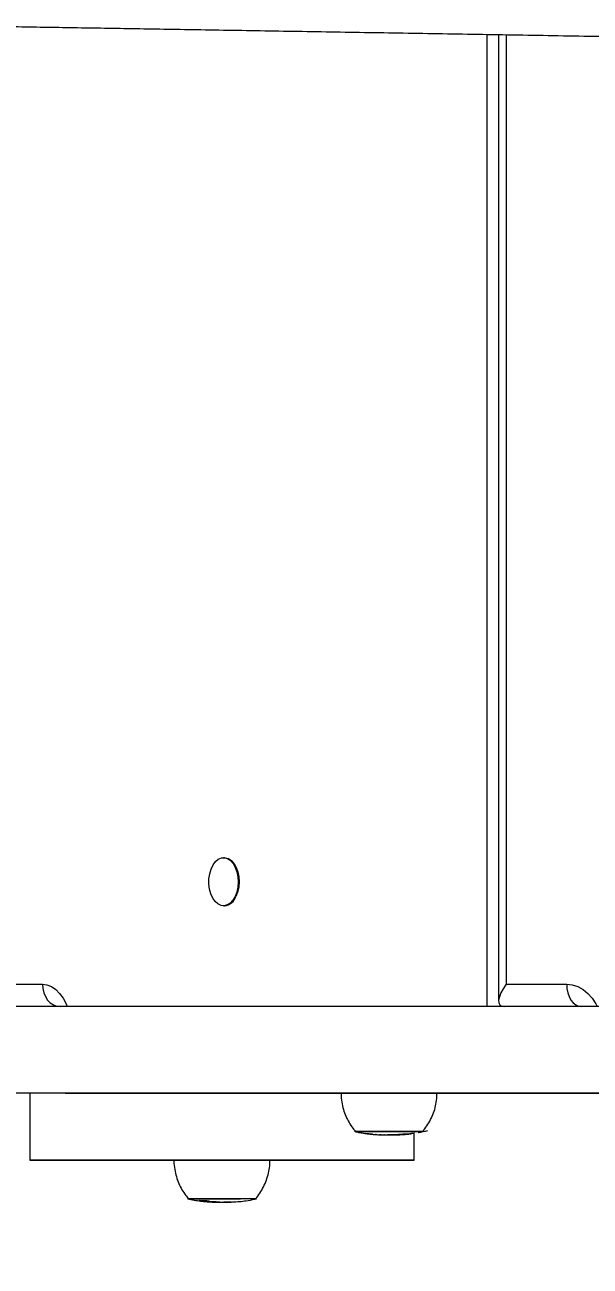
# Model space of a CAD drawing. Header units: millimetres. Extents: x -5411 to 4453, y -4856 to 4572.
# Drawn here: x -2117.8 to -1941.2, y -1251.6 to -863.9 of the extents above; entities that cross this region are included whole.
import ezdxf

# ---------------------------------------------------------------- set-up
doc = ezdxf.new("R2010")
doc.units = ezdxf.units.MM
for name, color, linetype in [('DIKOM_ОБЪЕКТ', 7, 'Continuous'), ('DIKOM_РАЗМЕР_ЗОНА', 7, 'Continuous'), ('DIKOM_РАЗМЕР_ОБЪЕКТА', 7, 'Continuous')]:
    doc.layers.add(name, color=color, linetype=linetype)
doc.styles.add('style1', font='arial.ttf', dxfattribs={"width": 0.8})
doc.dimstyles.new('1-50', dxfattribs={"dimtxt": 300, "dimasz": 200, "dimexe": 100, "dimexo": 0, "dimgap": 100, "dimtad": 1, "dimdec": 0, "dimtxsty": 'style1', "dimcen": 0, "dimclrd": 7, "dimclre": 7, "dimadec": 1, "dimazin": 2, "dimtfac": 1, "dimtdec": 0, "dimtmove": 1, "dimatfit": 3, "dimfxl": 0, "dimlwd": 25, "dimlwe": 18, "dimarcsym": 0})

# ---------------------------------------------------------------- blocks, each defined once
blk = doc.blocks.new('*D18')
at = {"layer": 'Defpoints', "color": 0, "transparency": 16777216}
for p in [(2387.05, 2132.04), (-2288.17, -1197.55), (-2288.17, -4149.78)]:
    blk.add_point(p, dxfattribs=at)
at = {"layer": 'DIKOM_РАЗМЕР_ОБЪЕКТА', "color": 7, "lineweight": 18, "transparency": 16777216}
for p, q in [((2387.05, 2132.04), (2387.05, -4249.78)), ((-2288.17, -1197.55), (-2288.17, -4249.78))]:
    blk.add_line(p, q, dxfattribs=at)
at = {"layer": 'DIKOM_РАЗМЕР_ОБЪЕКТА', "color": 7, "lineweight": 25, "transparency": 16777216}
blk.add_line((2187.05, -4149.78), (-2088.17, -4149.78), dxfattribs=at)
at = {"layer": 'DIKOM_РАЗМЕР_ОБЪЕКТА', "color": 7, "transparency": 16777216}
for points in [[(-2088.17, -4116.44), (-2088.17, -4183.11), (-2288.17, -4149.78)], [(2187.05, -4116.44), (2187.05, -4183.11), (2387.05, -4149.78)]]:
    blk.add_solid(points, dxfattribs=at)
at = {"layer": 'DIKOM_РАЗМЕР_ОБЪЕКТА', "color": 0, "transparency": 16777216, "insert": (49.44, -3896.6), "char_height": 300, "attachment_point": 5, "style": 'style1'}
blk.add_mtext('4700', dxfattribs=at)
blk = doc.blocks.new('*D17')
at = {"layer": 'Defpoints', "color": 0, "transparency": 16777216}
for p in [(2072.05, 2677.64), (-4352.5, -1563.61), (-993.06, -1563.61)]:
    blk.add_point(p, dxfattribs=at)
at = {"layer": 'DIKOM_РАЗМЕР_ОБЪЕКТА', "color": 7, "lineweight": 18, "transparency": 16777216}
for p, q in [((2072.05, 2677.64), (-4452.5, 2677.64)), ((-993.06, -1563.61), (-4452.5, -1563.61))]:
    blk.add_line(p, q, dxfattribs=at)
at = {"layer": 'DIKOM_РАЗМЕР_ОБЪЕКТА', "color": 7, "lineweight": 25, "transparency": 16777216}
blk.add_line((-4352.5, 2477.64), (-4352.5, -1363.61), dxfattribs=at)
at = {"layer": 'DIKOM_РАЗМЕР_ОБЪЕКТА', "color": 7, "transparency": 16777216}
for points in [[(-4385.83, 2477.64), (-4319.17, 2477.64), (-4352.5, 2677.64)], [(-4385.83, -1363.61), (-4319.17, -1363.61), (-4352.5, -1563.61)]]:
    blk.add_solid(points, dxfattribs=at)
at = {"layer": 'DIKOM_РАЗМЕР_ОБЪЕКТА', "color": 0, "transparency": 16777216, "insert": (-4505.67, 774.58), "char_height": 300, "attachment_point": 5, "rotation": 90, "style": 'style1'}
blk.add_mtext('4200', dxfattribs=at)
blk = doc.blocks.new('*D15')
at = {"layer": 'Defpoints', "color": 0, "transparency": 16777216}
for p in [(4453.3, 2185.88), (-3812.95, -1476.34), (4453.3, -4756.32)]:
    blk.add_point(p, dxfattribs=at)
at = {"layer": 'DIKOM_РАЗМЕР_ЗОНА', "color": 7, "lineweight": 18, "transparency": 16777216}
for p, q in [((4453.3, 2185.88), (4453.3, -4856.32)), ((-3812.95, -1476.34), (-3812.95, -4856.32))]:
    blk.add_line(p, q, dxfattribs=at)
at = {"layer": 'DIKOM_РАЗМЕР_ЗОНА', "color": 7, "lineweight": 25, "transparency": 16777216}
blk.add_line((-3612.95, -4756.32), (4253.3, -4756.32), dxfattribs=at)
at = {"layer": 'DIKOM_РАЗМЕР_ЗОНА', "color": 7, "transparency": 16777216}
for points in [[(-3612.95, -4722.99), (-3612.95, -4789.66), (-3812.95, -4756.32)], [(4253.3, -4722.99), (4253.3, -4789.66), (4453.3, -4756.32)]]:
    blk.add_solid(points, dxfattribs=at)
at = {"layer": 'DIKOM_РАЗМЕР_ЗОНА', "color": 0, "transparency": 16777216, "insert": (320.18, -4503.05), "char_height": 300, "attachment_point": 5, "style": 'style1'}
blk.add_mtext('8300', dxfattribs=at)
blk = doc.blocks.new('*D16')
at = {"layer": 'Defpoints', "color": 0, "transparency": 16777216}
for p in [(-4960.5, 4571.52), (2653.3, 4571.52), (491.45, -3022.36)]:
    blk.add_point(p, dxfattribs=at)
at = {"layer": 'DIKOM_РАЗМЕР_ЗОНА', "color": 7, "lineweight": 18, "transparency": 16777216}
for p, q in [((2653.3, 4571.52), (-5060.5, 4571.52)), ((491.45, -3022.36), (-5060.5, -3022.36))]:
    blk.add_line(p, q, dxfattribs=at)
at = {"layer": 'DIKOM_РАЗМЕР_ЗОНА', "color": 7, "lineweight": 25, "transparency": 16777216}
blk.add_line((-4960.5, -2822.36), (-4960.5, 4371.52), dxfattribs=at)
at = {"layer": 'DIKOM_РАЗМЕР_ЗОНА', "color": 7, "transparency": 16777216}
for points in [[(-4993.84, 4371.52), (-4927.17, 4371.52), (-4960.5, 4571.52)], [(-4993.84, -2822.36), (-4927.17, -2822.36), (-4960.5, -3022.36)]]:
    blk.add_solid(points, dxfattribs=at)
at = {"layer": 'DIKOM_РАЗМЕР_ЗОНА', "color": 0, "transparency": 16777216, "insert": (-5213.68, 774.58), "char_height": 300, "attachment_point": 5, "rotation": 90, "style": 'style1'}
blk.add_mtext('7600', dxfattribs=at)

msp = doc.modelspace()

# ---------------------------------------------------------------- linework, layer by layer
at = {"layer": 'DIKOM_ОБЪЕКТ', "color": 7, "linetype": 'Continuous', "lineweight": 15}
for p, q in [((-1973.52, -866.93), (-1973.52, -1170.54)), ((-1969.8, -866.99), (-1969.8, -1168.82)), ((-1967.4, -867.03), (-1967.4, -1163.54)), ((-2055.45, -1124.04), (-2055.71, -1124.04)), ((-2055.71, -1139.04), (-2055.45, -1139.04)), ((-2127.56, -1163.54), (-2112.28, -1163.54)), ((-1967.4, -1163.54), (-1948.54, -1163.54)), ((-2116.21, -1197.55), (-2119.37, -1197.55)), ((-2116.21, -1197.55), (-2116.21, -1218.55)), ((-2103.3, -1197.54), (-2009.18, -1197.54)), ((-2101.67, -1197.54), (-2092.97, -1197.54)), ((-2101.67, -1197.54), (-2101.67, -1197.54)), ((-2098.8, -1197.54), (-2088.51, -1197.54)), ((-2092.97, -1197.54), (-2080.34, -1197.54)), ((-2092.97, -1197.54), (-2092.97, -1197.54)), ((-2088.51, -1197.54), (-1990.73, -1197.54)), ((-1986.23, -1197.54), (-2080.34, -1197.54)), ((-2080.34, -1197.54), (-2080.34, -1197.54)), ((-1996.56, -1197.54), (-2009.18, -1197.54)), ((-1996.56, -1197.54), (-1987.85, -1197.54)), ((-1859.49, -1197.55), (-1989.05, -1197.55)), ((-1986.23, -1197.54), (-1986.23, -1197.54)), ((-2012.01, -1210.07), (-2011.66, -1210.13)), ((-2011.66, -1210.13), (-2011.74, -1210.12)), ((-2011.22, -1210.2), (-2011.22, -1210.2)), ((-2009.56, -1210.39), (-2009.37, -1210.41)), ((-2008, -1210.51), (-2008.21, -1210.49)), ((-2007.77, -1210.52), (-2007.54, -1210.54)), ((-2006.71, -1210.57), (-2006.96, -1210.56)), ((-2006.5, -1210.57), (-2006.63, -1210.58)), ((-2005.44, -1210.59), (-2005.61, -1210.59)), ((-2004.13, -1210.59), (-2004.49, -1210.59)), ((-2003.42, -1210.58), (-2004.01, -1210.57)), ((-2000.25, -1210.52), (-2000.25, -1210.53)), ((-2000.14, -1210.51), (-1999.08, -1210.45)), ((-1999.44, -1210.44), (-1999.46, -1210.44)), ((-1999.31, -1210.4), (-1998.02, -1210.35)), ((-1999.02, -1210.44), (-1998.19, -1210.36)), ((-1998.08, -1210.35), (-1998.19, -1210.35)), ((-1997.68, -1210.31), (-1997.32, -1210.17)), ((-1997.05, -1210.16), (-1997.47, -1210.28)), ((-1997.23, -1210.25), (-1996.87, -1210.2)), ((-1997.05, -1210.13), (-1997.05, -1210.16)), ((-1997.04, -1210.16), (-1997.05, -1210.16)), ((-1997.04, -1210.13), (-1997.04, -1210.16)), ((-1996.21, -1218.55), (-1996.21, -1210.11)), ((-2061.27, -1231.15), (-2061.27, -1231.2)), ((-2059.96, -1231.35), (-2059.96, -1231.48)), ((-2057.93, -1231.59), (-2058.26, -1231.59)), ((-2054.97, -1231.6), (-2055.58, -1231.6)), ((-2053.87, -1231.59), (-2053.56, -1231.58)), ((-2053.34, -1231.57), (-2052.92, -1231.56))]:
    msp.add_line(p, q, dxfattribs=at)
at = {"layer": 'DIKOM_ОБЪЕКТ', "color": 7, "linetype": 'Continuous', "lineweight": 15, "flags": 128}
for points in [[(-2052.09, -1136.15), (-2052.78, -1137.31), (-2053.61, -1138.2), (-2054.54, -1138.79), (-2055.52, -1139.03), (-2056.5, -1138.93), (-2057.46, -1138.47), (-2058.33, -1137.7), (-2059.07, -1136.63), (-2059.67, -1135.33), (-2060.07, -1133.85), (-2060.27, -1132.27), (-2060.26, -1130.64), (-2060.04, -1129.06), (-2059.61, -1127.6), (-2059, -1126.32), (-2058.24, -1125.28), (-2057.36, -1124.54), (-2056.4, -1124.12), (-2055.41, -1124.06), (-2054.44, -1124.34), (-2053.52, -1124.95), (-2052.7, -1125.88), (-2052.03, -1127.07), (-2051.53, -1128.47), (-2051.22, -1130.01), (-2051.13, -1131.62), (-2051.25, -1133.23), (-2051.57, -1134.77), (-2052.09, -1136.15)], [(-2055.45, -1124.04), (-2055.15, -1124.06), (-2054.17, -1124.34), (-2053.26, -1124.95), (-2052.44, -1125.88), (-2051.77, -1127.07), (-2051.27, -1128.47), (-2050.96, -1130.01), (-2050.87, -1131.62), (-2050.98, -1133.23), (-2051.31, -1134.77), (-2051.83, -1136.15)], [(-2112.28, -1163.54), (-2112.18, -1164.91), (-2111.86, -1166.22), (-2111.35, -1167.43), (-2110.66, -1168.49), (-2109.82, -1169.36), (-2108.86, -1170.01), (-2107.82, -1170.41), (-2106.74, -1170.54)], [(-2112.28, -1163.54), (-2110.85, -1163.73), (-2109.45, -1164.27), (-2108.12, -1165.18), (-2106.9, -1166.41), (-2105.8, -1167.93), (-2104.87, -1169.72), (-2104.53, -1170.54)], [(-1948.54, -1163.54), (-1948.46, -1164.9), (-1948.19, -1166.22), (-1947.77, -1167.43), (-1947.2, -1168.49), (-1946.5, -1169.36), (-1945.71, -1170), (-1944.84, -1170.4), (-1943.95, -1170.54)], [(-1948.54, -1163.54), (-1946.78, -1163.72), (-1945.05, -1164.27), (-1943.41, -1165.17), (-1941.9, -1166.4), (-1940.55, -1167.93), (-1939.39, -1169.72), (-1938.98, -1170.53)], [(-1936.04, -1170.53), (-1952.26, -1170.54), (-1968.23, -1170.54), (-1983.95, -1170.54), (-1999.42, -1170.54), (-2014.63, -1170.54), (-2029.58, -1170.54), (-2044.26, -1170.54), (-2058.68, -1170.54), (-2072.82, -1170.54), (-2086.68, -1170.54), (-2100.26, -1170.54), (-2113.56, -1170.54), (-2126.57, -1170.54)], [(-1936.04, -1197.53), (-1952.26, -1197.53), (-1968.23, -1197.54), (-1983.95, -1197.54), (-1999.42, -1197.54), (-2014.63, -1197.54), (-2029.58, -1197.54), (-2044.26, -1197.54), (-2058.68, -1197.54), (-2072.82, -1197.54), (-2086.68, -1197.54), (-2100.26, -1197.54), (-2113.56, -1197.54), (-2126.57, -1197.54)], [(-2018.95, -1197.55), (-2019.83, -1197.55), (-2023.59, -1197.54), (-2027.54, -1197.54), (-2031.66, -1197.54), (-2035.93, -1197.54), (-2040.31, -1197.54), (-2044.78, -1197.54), (-2049.33, -1197.54), (-2053.91, -1197.54), (-2058.5, -1197.54), (-2063.09, -1197.54), (-2067.63, -1197.54), (-2072.11, -1197.54), (-2076.49, -1197.54), (-2080.75, -1197.54), (-2084.87, -1197.54), (-2088.82, -1197.54), (-2092.58, -1197.55), (-2096.13, -1197.55), (-2099.44, -1197.55), (-2102.5, -1197.55), (-2105.28, -1197.55), (-2107.78, -1197.55), (-2109.98, -1197.55), (-2111.86, -1197.55), (-2113.41, -1197.55), (-2114.63, -1197.55), (-2115.5, -1197.55), (-2116.03, -1197.55), (-2116.21, -1197.55), (-2116.21, -1197.55)], [(-2103.3, -1197.54), (-2104.23, -1197.54), (-2104.86, -1197.54), (-2105.15, -1197.54), (-2105.1, -1197.54), (-2104.7, -1197.54), (-2103.98, -1197.54), (-2102.96, -1197.54), (-2101.67, -1197.54)], [(-2019.05, -1197.54), (-2020.74, -1197.54), (-2024.07, -1197.54), (-2027.18, -1197.54), (-2030.05, -1197.54), (-2032.65, -1197.54), (-2034.97, -1197.54), (-2036.99, -1197.54), (-2038.69, -1197.54), (-2040.07, -1197.54), (-2041.11, -1197.54), (-2041.81, -1197.54), (-2042.16, -1197.54), (-2042.16, -1197.54), (-2041.81, -1197.54), (-2041.11, -1197.54), (-2040.07, -1197.54), (-2038.69, -1197.54), (-2036.99, -1197.54), (-2034.97, -1197.54), (-2032.65, -1197.54), (-2030.05, -1197.54), (-2027.19, -1197.54), (-2024.07, -1197.54), (-2020.74, -1197.54), (-2019.06, -1197.54)], [(-2019.01, -1197.54), (-2019.01, -1197.54), (-2018.83, -1197.54), (-2018.31, -1197.54), (-2017.45, -1197.54), (-2016.28, -1197.54), (-2014.81, -1197.54), (-2013.1, -1197.54), (-2011.17, -1197.54), (-2009.07, -1197.54), (-2006.86, -1197.54)], [(-2006.86, -1197.54), (-2004.58, -1197.54), (-2002.28, -1197.54), (-2000.03, -1197.54), (-1997.87, -1197.54), (-1995.85, -1197.54), (-1994.03, -1197.54), (-1992.43, -1197.54), (-1991.11, -1197.54), (-1990.1, -1197.54), (-1989.4, -1197.54), (-1989.06, -1197.54), (-1989.01, -1197.54)], [(-1989.05, -1197.55), (-1988.54, -1197.55), (-1980.71, -1197.55), (-1972.91, -1197.55), (-1965.15, -1197.55), (-1957.44, -1197.55), (-1949.81, -1197.55), (-1942.26, -1197.55), (-1934.81, -1197.55), (-1927.48, -1197.55), (-1920.29, -1197.55), (-1913.24, -1197.55), (-1906.35, -1197.55), (-1899.64, -1197.55), (-1893.12, -1197.55), (-1886.8, -1197.55), (-1880.7, -1197.55), (-1874.82, -1197.55), (-1869.19, -1197.55), (-1863.8, -1197.55), (-1858.68, -1197.55), (-1853.84, -1197.55), (-1850.55, -1197.55)], [(-1989.04, -1197.54), (-1984.9, -1197.54), (-1980.79, -1197.54), (-1976.75, -1197.54), (-1972.83, -1197.54), (-1969.04, -1197.54), (-1965.41, -1197.54), (-1961.97, -1197.54), (-1958.75, -1197.54), (-1955.75, -1197.54), (-1953.02, -1197.54), (-1950.56, -1197.54), (-1948.39, -1197.54), (-1946.53, -1197.54), (-1944.98, -1197.54), (-1943.77, -1197.54), (-1942.9, -1197.54), (-1942.38, -1197.54), (-1942.2, -1197.54)], [(-1989.04, -1197.55), (-1987.19, -1197.55), (-1980.27, -1197.55), (-1973.38, -1197.55), (-1966.55, -1197.55), (-1959.78, -1197.55), (-1953.1, -1197.55), (-1946.53, -1197.55), (-1940.08, -1197.55)], [(-1942.2, -1197.54), (-1942.38, -1197.54), (-1942.9, -1197.54), (-1943.77, -1197.54), (-1944.98, -1197.54), (-1946.52, -1197.54), (-1948.39, -1197.54), (-1950.55, -1197.54), (-1953.02, -1197.54), (-1955.75, -1197.54), (-1958.74, -1197.54), (-1961.97, -1197.54), (-1965.41, -1197.54), (-1969.04, -1197.54), (-1972.82, -1197.54), (-1976.75, -1197.54), (-1980.78, -1197.54), (-1984.9, -1197.54), (-1988.98, -1197.54)], [(-1986.23, -1197.54), (-1985.29, -1197.54), (-1984.67, -1197.54), (-1984.37, -1197.54), (-1984.43, -1197.54), (-1984.82, -1197.54), (-1985.55, -1197.54), (-1986.57, -1197.54), (-1987.85, -1197.54)], [(-1993.21, -1209.54), (-1993.26, -1209.54), (-1993.64, -1209.54), (-1994.37, -1209.54), (-1995.43, -1209.54), (-1996.79, -1209.54), (-1998.38, -1209.54), (-2000.17, -1209.54), (-2002.09, -1209.54), (-2004.08, -1209.54), (-2006.06, -1209.54), (-2007.98, -1209.54), (-2009.75, -1209.54), (-2011.34, -1209.54), (-2012.67, -1209.54), (-2013.71, -1209.54), (-2014.42, -1209.54), (-2014.77, -1209.54), (-2014.81, -1209.54)], [(-2014.51, -1209.54), (-2014.47, -1209.54), (-2014.13, -1209.54), (-2013.44, -1209.54), (-2012.43, -1209.54), (-2011.13, -1209.54), (-2009.59, -1209.54), (-2007.87, -1209.54), (-2006.01, -1209.54)], [(-2006.01, -1209.54), (-2004.08, -1209.54), (-2002.15, -1209.54), (-2000.28, -1209.54), (-1998.54, -1209.54), (-1996.99, -1209.54), (-1995.67, -1209.54), (-1994.64, -1209.54), (-1993.93, -1209.54), (-1993.56, -1209.54), (-1993.51, -1209.54)], [(-1996.21, -1218.55), (-1996.38, -1218.55), (-1996.91, -1218.55), (-1997.79, -1218.55), (-1999, -1218.55), (-2000.56, -1218.55), (-2002.44, -1218.55), (-2004.63, -1218.55), (-2007.13, -1218.55), (-2009.92, -1218.55), (-2012.98, -1218.55), (-2016.29, -1218.55), (-2019.83, -1218.55), (-2023.59, -1218.55), (-2027.54, -1218.54), (-2031.66, -1218.54), (-2035.93, -1218.54), (-2040.31, -1218.54), (-2044.78, -1218.54), (-2049.33, -1218.54), (-2053.91, -1218.54), (-2058.5, -1218.54), (-2063.09, -1218.54), (-2067.63, -1218.54), (-2072.11, -1218.54), (-2076.49, -1218.54), (-2080.75, -1218.54), (-2084.87, -1218.54), (-2088.82, -1218.55), (-2092.58, -1218.55), (-2096.13, -1218.55), (-2099.44, -1218.55), (-2102.5, -1218.55), (-2105.28, -1218.55), (-2107.78, -1218.55), (-2109.98, -1218.55), (-2111.86, -1218.55), (-2113.41, -1218.55), (-2114.63, -1218.55), (-2115.5, -1218.55), (-2116.03, -1218.55), (-2116.21, -1218.55), (-2116.03, -1218.55), (-2115.51, -1218.55), (-2114.63, -1218.55), (-2113.41, -1218.55), (-2111.86, -1218.55), (-2109.98, -1218.55), (-2107.78, -1218.55), (-2105.29, -1218.55), (-2102.5, -1218.55), (-2099.44, -1218.55), (-2096.13, -1218.55), (-2092.58, -1218.55), (-2088.82, -1218.55), (-2084.87, -1218.55), (-2080.75, -1218.55), (-2076.49, -1218.55), (-2072.11, -1218.55), (-2071.21, -1218.55)], [(-2071.21, -1218.55), (-2071.21, -1218.55), (-2071, -1218.55), (-2070.44, -1218.55), (-2069.56, -1218.55), (-2068.36, -1218.55), (-2066.87, -1218.55), (-2065.13, -1218.55), (-2063.19, -1218.55), (-2061.08, -1218.55), (-2058.86, -1218.55), (-2056.57, -1218.55), (-2054.28, -1218.55), (-2052.03, -1218.55), (-2049.88, -1218.55), (-2047.88, -1218.55)], [(-2047.88, -1218.55), (-2046.07, -1218.55), (-2044.5, -1218.55), (-2043.21, -1218.55), (-2042.22, -1218.55), (-2041.56, -1218.55), (-2041.24, -1218.55), (-2041.21, -1218.55)], [(-2041.38, -1218.55), (-2040.31, -1218.55), (-2035.93, -1218.55), (-2031.67, -1218.55), (-2027.55, -1218.55), (-2023.6, -1218.55), (-2019.84, -1218.55), (-2016.29, -1218.55), (-2012.98, -1218.55), (-2009.92, -1218.55), (-2007.13, -1218.55), (-2004.64, -1218.55), (-2002.44, -1218.55), (-2000.56, -1218.55), (-1999.01, -1218.55), (-1997.79, -1218.55), (-1996.91, -1218.55), (-1996.38, -1218.55), (-1996.21, -1218.55)], [(-2045.41, -1230.55), (-2045.43, -1230.55), (-2045.73, -1230.55), (-2046.38, -1230.55), (-2047.37, -1230.55), (-2048.66, -1230.55), (-2050.21, -1230.55), (-2051.96, -1230.55), (-2053.86, -1230.55), (-2055.84, -1230.55), (-2057.83, -1230.55), (-2059.76, -1230.55), (-2061.58, -1230.55), (-2063.21, -1230.55), (-2064.6, -1230.55), (-2065.71, -1230.55), (-2066.49, -1230.55), (-2066.92, -1230.55), (-2067.01, -1230.55)], [(-2066.71, -1230.55), (-2066.62, -1230.55), (-2066.2, -1230.55), (-2065.44, -1230.55), (-2064.37, -1230.55), (-2063.01, -1230.55), (-2061.43, -1230.55), (-2059.66, -1230.55), (-2057.78, -1230.55), (-2055.85, -1230.55), (-2053.93, -1230.55), (-2052.08, -1230.55), (-2050.38, -1230.55)], [(-2057.41, -1231.6), (-2057.44, -1231.6), (-2057.45, -1231.6)]]:
    msp.add_lwpolyline(points, dxfattribs=at)
at = {"layer": 'DIKOM_ОБЪЕКТ', "color": 7, "linetype": 'Continuous', "lineweight": 15}
msp.add_arc((-2055.81, -1134.87), 4.18, 275.0225, 342.2966, dxfattribs=at)
msp.add_ellipse((-1962.8, -1163.54), major_axis=(6.56, 6.56), ratio=0.374457, start_param=1.929068, end_param=3.499864, dxfattribs=at)
for points, knots in [([(-2230.6, -862.75), (-2226.69, -862.81), (-2219.06, -862.93), (-2207.86, -863.11), (-2197.18, -863.28), (-2187.01, -863.44), (-2177.35, -863.59), (-2168.18, -863.74), (-2159.74, -863.87), (-2151.99, -863.99), (-2144.93, -864.11), (-2138.31, -864.21), (-2132.13, -864.31), (-2126.41, -864.41), (-2116.68, -864.56), (-2102.47, -864.79), (-2083.12, -865.11), (-2062.32, -865.45), (-2040.02, -865.82), (-2016.35, -866.21), (-1992.01, -866.62), (-1967.08, -867.03), (-1941.13, -867.47), (-1914.19, -867.93), (-1886.32, -868.4), (-1858.11, -868.88), (-1829.65, -869.36), (-1800.77, -869.85), (-1775.29, -870.29), (-1753.37, -870.66), (-1735.28, -870.97), (-1716.83, -871.29), (-1698.01, -871.62), (-1678.78, -871.95), (-1659.1, -872.3), (-1638.95, -872.65), (-1618.17, -873.02), (-1596.73, -873.4), (-1574.68, -873.8), (-1552.28, -874.2), (-1529.61, -874.6), (-1506.93, -875.01), (-1484.33, -875.42), (-1461.9, -875.82), (-1439.63, -876.22), (-1419.42, -876.58), (-1401.29, -876.9), (-1385.22, -877.19), (-1369.52, -877.47), (-1354.26, -877.74), (-1339.49, -877.99), (-1325.3, -878.24), (-1311.74, -878.47), (-1298.77, -878.69), (-1286.37, -878.9), (-1274.48, -879.1), (-1263.06, -879.29), (-1250.23, -879.51), (-1236.22, -879.73), (-1221.18, -879.98), (-1206.68, -880.21), (-1192.69, -880.44), (-1179.14, -880.65), (-1166.04, -880.86), (-1153.46, -881.05), (-1142.4, -881.23), (-1132.74, -881.38), (-1124.35, -881.51), (-1117.47, -881.62), (-1111.86, -881.7), (-1107.27, -881.78), (-1102.2, -881.85), (-1096.63, -881.94), (-1090.67, -882.03), (-1084.29, -882.13), (-1077.47, -882.24), (-1070.05, -882.36), (-1061.94, -882.49), (-1053.05, -882.63), (-1044.66, -882.76), (-1036.95, -882.89), (-1030.23, -883), (-1023.77, -883.1), (-1019.59, -883.17), (-1017.92, -883.2), (-1017.83, -883.2)], [0, 0, 0, 0, 0.012848, 0.025085, 0.036709, 0.04772, 0.058117, 0.067901, 0.077071, 0.084938, 0.092292, 0.099132, 0.105459, 0.111274, 0.11658, 0.134911, 0.153566, 0.172551, 0.193167, 0.21379, 0.234417, 0.255062, 0.275716, 0.29764, 0.319594, 0.341612, 0.363691, 0.385787, 0.407887, 0.420895, 0.43388, 0.446836, 0.459758, 0.472647, 0.485508, 0.498352, 0.51119, 0.52426, 0.537352, 0.550487, 0.563667, 0.576892, 0.58992, 0.602983, 0.616068, 0.629144, 0.639024, 0.648875, 0.658693, 0.668477, 0.678234, 0.687978, 0.697727, 0.707498, 0.717298, 0.727129, 0.73699, 0.746876, 0.761723, 0.77655, 0.79132, 0.806043, 0.82073, 0.835382, 0.849709, 0.863592, 0.873671, 0.883507, 0.893107, 0.897938, 0.903337, 0.909304, 0.915841, 0.922948, 0.930201, 0.937962, 0.946229, 0.955, 0.964274, 0.974054, 0.980168, 0.986466, 0.992943, 0.99962, 1, 1, 1, 1]), ([(-2018.99, -1197.54), (-2018.99, -1197.69), (-2019.04, -1198.63), (-2018.81, -1200.36), (-2018.31, -1202.64), (-2017.54, -1204.77), (-2016.55, -1206.73), (-2015.51, -1208.35), (-2014.73, -1209.25), (-2014.42, -1209.61)], [0, 0, 0, 0, 0.033117, 0.215902, 0.392739, 0.56414, 0.73037, 0.891501, 1, 1, 1, 1]), ([(-1993.56, -1209.59), (-1993.55, -1209.58), (-1993.02, -1209.03), (-1992.14, -1207.78), (-1990.98, -1205.85), (-1990.08, -1203.75), (-1989.44, -1201.55), (-1989.07, -1199.46), (-1989.05, -1198.12), (-1989.05, -1197.54)], [0, 0, 0, 0, 0.004163, 0.174025, 0.345983, 0.519296, 0.693504, 0.868272, 1, 1, 1, 1]), ([(-1994.9, -1209.89), (-1994.88, -1209.89), (-1993.87, -1209.73), (-1992.87, -1209.47), (-1991.9, -1209.21)], [0, 0, 0, 0, 0.020044, 1, 1, 1, 1]), ([(-2014.64, -1209.56), (-2014.27, -1209.65), (-2013.4, -1209.86), (-2012.52, -1209.99), (-2012.01, -1210.07)], [0, 0, 0, 0, 0.430329, 1, 1, 1, 1]), ([(-2011.74, -1210.12), (-2011.54, -1210.15), (-2011.14, -1210.21), (-2010.74, -1210.26), (-2010.55, -1210.28)], [0, 0, 0, 0, 0.512275, 1, 1, 1, 1]), ([(-2010.48, -1210.29), (-2010.6, -1210.28), (-2010.84, -1210.25), (-2011.09, -1210.22), (-2011.22, -1210.2)], [0, 0, 0, 0, 0.488426, 1, 1, 1, 1]), ([(-2010.55, -1210.28), (-2010.35, -1210.3), (-2010.02, -1210.34), (-2009.55, -1210.39), (-2009.17, -1210.43), (-2008.92, -1210.45), (-2008.84, -1210.46), (-2008.83, -1210.46)], [0, 0, 0, 0, 0.30225, 0.500539, 0.698845, 0.959709, 1, 1, 1, 1]), ([(-2009.14, -1210.43), (-2009.16, -1210.43), (-2009.2, -1210.43), (-2009.37, -1210.41), (-2009.61, -1210.39), (-2009.92, -1210.36), (-2010.21, -1210.32), (-2010.4, -1210.3), (-2010.48, -1210.29)], [0, 0, 0, 0, 0.076016, 0.291157, 0.466114, 0.641933, 0.866198, 1, 1, 1, 1]), ([(-2009.19, -1210.42), (-2008.81, -1210.46), (-2008.41, -1210.5), (-2008.02, -1210.52), (-2008, -1210.52)], [0, 0, 0, 0, 0.967814, 1, 1, 1, 1]), ([(-2008.21, -1210.49), (-2008.14, -1210.5), (-2007.99, -1210.51), (-2007.85, -1210.52), (-2007.77, -1210.52)], [0, 0, 0, 0, 0.476052, 1, 1, 1, 1]), ([(-2007.75, -1210.53), (-2007.45, -1210.55), (-2007.1, -1210.57), (-2006.75, -1210.57), (-2006.71, -1210.57)], [0, 0, 0, 0, 0.869198, 1, 1, 1, 1]), ([(-2006.96, -1210.56), (-2006.89, -1210.56), (-2006.74, -1210.56), (-2006.59, -1210.57), (-2006.52, -1210.57)], [0, 0, 0, 0, 0.483602, 1, 1, 1, 1]), ([(-2006.52, -1210.57), (-2006.46, -1210.57), (-2006.36, -1210.58), (-2006.25, -1210.59), (-2006.2, -1210.59)], [0, 0, 0, 0, 0.498504, 1, 1, 1, 1]), ([(-2006.2, -1210.59), (-2005.77, -1210.59), (-2005.29, -1210.59), (-2004.81, -1210.59), (-2004.76, -1210.59)], [0, 0, 0, 0, 0.896905, 1, 1, 1, 1]), ([(-2005.44, -1210.59), (-2005.4, -1210.59), (-2005.31, -1210.59), (-2004.96, -1210.59), (-2004.47, -1210.59), (-2004.03, -1210.59), (-2003.79, -1210.59), (-2003.73, -1210.59)], [0, 0, 0, 0, 0.193539, 0.428826, 0.675407, 0.92184, 1, 1, 1, 1]), ([(-1999.03, -1210.45), (-1998.42, -1210.39), (-1995.06, -1210.07), (-2005.89, -1210.6), (-2003.32, -1210.59), (-2002.93, -1210.59), (-2002.66, -1210.59), (-2002.57, -1210.59), (-2002.54, -1210.59), (-2002.53, -1210.59), (-2002.51, -1210.59), (-2002.48, -1210.59), (-2002.43, -1210.59), (-2001.99, -1210.59), (-2000.85, -1210.57), (-1999.74, -1210.5), (-1999.03, -1210.45)], [0, 0, 0, 0, 0.105541, 0.582346, 0.608846, 0.650634, 0.693056, 0.714528, 0.725687, 0.732678, 0.734233, 0.735826, 0.739618, 0.74695, 0.835985, 1, 1, 1, 1]), ([(-2004.76, -1210.59), (-2004.65, -1210.59), (-2004.44, -1210.59), (-2004.23, -1210.59), (-2004.13, -1210.59)], [0, 0, 0, 0, 0.499909, 1, 1, 1, 1]), ([(-2004.49, -1210.59), (-2004.34, -1210.59), (-2004, -1210.59), (-2003.62, -1210.59), (-2003.45, -1210.59), (-2003.44, -1210.59)], [0, 0, 0, 0, 0.45453, 0.972171, 1, 1, 1, 1]), ([(-2003.73, -1210.59), (-2003.62, -1210.59), (-2003.33, -1210.59), (-2003.02, -1210.59), (-2002.9, -1210.59), (-2002.88, -1210.59)], [0, 0, 0, 0, 0.340171, 0.87658, 1, 1, 1, 1]), ([(-2003.44, -1210.59), (-2003.36, -1210.59), (-2003.2, -1210.59), (-2002.76, -1210.58), (-2002.41, -1210.57), (-2002.24, -1210.57)], [0, 0, 0, 0, 0.328379, 0.659527, 1, 1, 1, 1]), ([(-2002.16, -1210.58), (-2002.3, -1210.58), (-2002.58, -1210.59), (-2002.89, -1210.59), (-2003.08, -1210.59), (-2003.15, -1210.59), (-2003.13, -1210.59), (-2003.13, -1210.59)], [0, 0, 0, 0, 0.269082, 0.496249, 0.72341, 0.938054, 1, 1, 1, 1]), ([(-2003.08, -1210.59), (-2003.05, -1210.59), (-2002.87, -1210.59), (-2002.69, -1210.59), (-2002.58, -1210.59), (-2002.55, -1210.59), (-2002.55, -1210.59), (-2002.55, -1210.59)], [0, 0, 0, 0, 0.077642, 0.555358, 0.831101, 0.968903, 1, 1, 1, 1]), ([(-2002.69, -1210.59), (-2002.64, -1210.59), (-2002.57, -1210.59), (-2002.54, -1210.59), (-2002.53, -1210.59), (-2002.52, -1210.59), (-2002.5, -1210.59), (-2002.47, -1210.59), (-2002.36, -1210.59), (-2001.75, -1210.59), (-2001.15, -1210.57), (-2000.63, -1210.55)], [0, 0, 0, 0, 0.138179, 0.214483, 0.235211, 0.246637, 0.254692, 0.263846, 0.289156, 0.384162, 1, 1, 1, 1]), ([(-2002.24, -1210.57), (-2002.03, -1210.56), (-2001.65, -1210.55), (-2001.11, -1210.54), (-2000.69, -1210.53), (-2000.38, -1210.52), (-2000.29, -1210.52), (-2000.25, -1210.52)], [0, 0, 0, 0, 0.225293, 0.412922, 0.600082, 0.800086, 1, 1, 1, 1]), ([(-2000.7, -1210.55), (-2000.75, -1210.55), (-2000.84, -1210.55), (-2001.15, -1210.55), (-2001.5, -1210.56), (-2001.85, -1210.57), (-2002.07, -1210.57), (-2002.16, -1210.58)], [0, 0, 0, 0, 0.301812, 0.491374, 0.681046, 0.87643, 1, 1, 1, 1]), ([(-2000.71, -1210.55), (-2000.68, -1210.55), (-2000.64, -1210.55), (-2000.68, -1210.55), (-2000.7, -1210.55)], [0, 0, 0, 0, 0.574321, 1, 1, 1, 1]), ([(-2000, -1210.46), (-1999.88, -1210.45), (-1999.65, -1210.43), (-1999.42, -1210.41), (-1999.31, -1210.4)], [0, 0, 0, 0, 0.513035, 1, 1, 1, 1]), ([(-1999.48, -1210.47), (-1999.55, -1210.48), (-1999.72, -1210.5), (-1999.89, -1210.47), (-2000, -1210.46)], [0, 0, 0, 0, 0.358872, 1, 1, 1, 1]), ([(-1998.02, -1210.35), (-1997.98, -1210.34), (-1997.91, -1210.34), (-1997.83, -1210.33), (-1997.79, -1210.32), (-1997.77, -1210.32)], [0, 0, 0, 0, 0.499844, 0.749775, 1, 1, 1, 1]), ([(-1997.77, -1210.32), (-1997.77, -1210.32), (-1997.76, -1210.32), (-1997.76, -1210.32), (-1997.76, -1210.32)], [0, 0, 0, 0, 0.53946, 1, 1, 1, 1]), ([(-1997.76, -1210.32), (-1997.75, -1210.32), (-1997.73, -1210.31), (-1997.7, -1210.31), (-1997.69, -1210.31), (-1997.68, -1210.31)], [0, 0, 0, 0, 0.499949, 0.74996, 1, 1, 1, 1]), ([(-1997.39, -1210.27), (-1997.36, -1210.27), (-1997.3, -1210.26), (-1997.25, -1210.26), (-1997.23, -1210.25)], [0, 0, 0, 0, 0.668782, 1, 1, 1, 1]), ([(-1997.32, -1210.17), (-1997.22, -1210.15), (-1997.02, -1210.13), (-1996.81, -1210.09), (-1996.7, -1210.08)], [0, 0, 0, 0, 0.456014, 1, 1, 1, 1]), ([(-1996.48, -1210.15), (-1996.57, -1210.16), (-1996.76, -1210.19), (-1996.94, -1210.17), (-1997.04, -1210.16)], [0, 0, 0, 0, 0.500177, 1, 1, 1, 1]), ([(-1996.7, -1210.08), (-1996.59, -1210.09), (-1996.37, -1210.13), (-1996.15, -1210.1), (-1996.04, -1210.08)], [0, 0, 0, 0, 0.500157, 1, 1, 1, 1]), ([(-1996.04, -1210.08), (-1996.12, -1210.1), (-1996.27, -1210.12), (-1996.42, -1210.14), (-1996.48, -1210.15)], [0, 0, 0, 0, 0.562978, 1, 1, 1, 1]), ([(-2071.18, -1218.54), (-2071.19, -1218.69), (-2071.23, -1219.64), (-2071, -1221.36), (-2070.51, -1223.64), (-2069.73, -1225.78), (-2068.74, -1227.73), (-2067.71, -1229.35), (-2066.94, -1230.24), (-2066.63, -1230.6)], [0, 0, 0, 0, 0.033549, 0.216518, 0.393534, 0.565108, 0.731505, 0.892807, 1, 1, 1, 1]), ([(-2045.78, -1230.62), (-2045.76, -1230.6), (-2045.22, -1230.05), (-2044.34, -1228.79), (-2043.18, -1226.85), (-2042.28, -1224.75), (-2041.64, -1222.55), (-2041.26, -1220.47), (-2041.25, -1219.13), (-2041.24, -1218.55)], [0, 0, 0, 0, 0.006617, 0.176056, 0.34758, 0.520474, 0.694246, 0.868581, 1, 1, 1, 1]), ([(-2066.87, -1230.56), (-2066.56, -1230.63), (-2065.57, -1230.87), (-2063.94, -1231.14), (-2062.08, -1231.38), (-2060.85, -1231.49), (-2060.24, -1231.52), (-2060.16, -1231.52)], [0, 0, 0, 0, 0.137094, 0.450936, 0.729404, 0.96458, 1, 1, 1, 1]), ([(-2063.36, -1231.14), (-2063.04, -1231.15), (-2062.39, -1231.18), (-2061.74, -1231.14), (-2061.42, -1231.13)], [0, 0, 0, 0, 0.499857, 1, 1, 1, 1]), ([(-2062.31, -1231.3), (-2062.48, -1231.28), (-2062.83, -1231.23), (-2063.18, -1231.17), (-2063.36, -1231.14)], [0, 0, 0, 0, 0.48945, 1, 1, 1, 1]), ([(-2061.27, -1231.2), (-2061.51, -1231.21), (-2062.01, -1231.23), (-2062.51, -1231.22), (-2062.75, -1231.21)], [0, 0, 0, 0, 0.500113, 1, 1, 1, 1]), ([(-2062.75, -1231.21), (-2062.65, -1231.23), (-2062.43, -1231.26), (-2062.22, -1231.29), (-2062.12, -1231.31)], [0, 0, 0, 0, 0.510254, 1, 1, 1, 1]), ([(-2059.96, -1231.48), (-2060.15, -1231.48), (-2060.44, -1231.48), (-2060.96, -1231.44), (-2061.38, -1231.41), (-2061.84, -1231.36), (-2062.14, -1231.32), (-2062.31, -1231.3)], [0, 0, 0, 0, 0.33427, 0.493526, 0.62437, 0.784828, 1, 1, 1, 1]), ([(-2062.12, -1231.31), (-2061.98, -1231.32), (-2061.77, -1231.35), (-2061.42, -1231.39), (-2061.1, -1231.42), (-2060.73, -1231.44), (-2060.49, -1231.45), (-2060.36, -1231.44), (-2060.33, -1231.44)], [0, 0, 0, 0, 0.219658, 0.356843, 0.494297, 0.672677, 0.937401, 1, 1, 1, 1]), ([(-2061.42, -1231.13), (-2061.24, -1231.16), (-2060.91, -1231.21), (-2060.57, -1231.26), (-2060.41, -1231.29)], [0, 0, 0, 0, 0.512227, 1, 1, 1, 1]), ([(-2060.64, -1231.3), (-2060.74, -1231.28), (-2060.95, -1231.25), (-2061.16, -1231.22), (-2061.27, -1231.2)], [0, 0, 0, 0, 0.488481, 1, 1, 1, 1]), ([(-2060.33, -1231.44), (-2060.23, -1231.44), (-2060.06, -1231.44), (-2060, -1231.42), (-2060.04, -1231.39), (-2060.19, -1231.36), (-2060.42, -1231.33), (-2060.58, -1231.31), (-2060.64, -1231.3)], [0, 0, 0, 0, 0.278694, 0.446699, 0.583192, 0.720503, 0.895564, 1, 1, 1, 1]), ([(-2060.41, -1231.29), (-2060.24, -1231.31), (-2059.96, -1231.35), (-2059.68, -1231.4), (-2059.57, -1231.43), (-2059.59, -1231.44), (-2059.59, -1231.44)], [0, 0, 0, 0, 0.381519, 0.631737, 0.882003, 1, 1, 1, 1]), ([(-2060.37, -1231.51), (-2060.05, -1231.52), (-2059.4, -1231.54), (-2058.75, -1231.51), (-2058.43, -1231.5)], [0, 0, 0, 0, 0.500082, 1, 1, 1, 1]), ([(-2060, -1231.53), (-2060.06, -1231.53), (-2060.19, -1231.52), (-2060.31, -1231.51), (-2060.37, -1231.51)], [0, 0, 0, 0, 0.524343, 1, 1, 1, 1]), ([(-2058.05, -1231.53), (-2058.38, -1231.54), (-2059.02, -1231.56), (-2059.67, -1231.54), (-2060, -1231.53)], [0, 0, 0, 0, 0.499926, 1, 1, 1, 1]), ([(-2059.61, -1231.46), (-2059.66, -1231.47), (-2059.74, -1231.48), (-2059.9, -1231.48), (-2059.96, -1231.48)], [0, 0, 0, 0, 0.617686, 1, 1, 1, 1]), ([(-2059.31, -1231.57), (-2058.99, -1231.57), (-2058.34, -1231.59), (-2057.7, -1231.57), (-2057.37, -1231.56)], [0, 0, 0, 0, 0.500077, 1, 1, 1, 1]), ([(-2058.94, -1231.58), (-2059, -1231.58), (-2059.13, -1231.57), (-2059.25, -1231.57), (-2059.31, -1231.57)], [0, 0, 0, 0, 0.515933, 1, 1, 1, 1]), ([(-2058.26, -1231.59), (-2058.37, -1231.59), (-2058.6, -1231.59), (-2058.82, -1231.58), (-2058.94, -1231.58)], [0, 0, 0, 0, 0.502015, 1, 1, 1, 1]), ([(-2058.51, -1231.59), (-2058.45, -1231.59), (-2058.23, -1231.6), (-2057.98, -1231.6), (-2057.77, -1231.6), (-2057.72, -1231.6), (-2057.71, -1231.6), (-2057.7, -1231.6), (-2057.69, -1231.6), (-2057.65, -1231.6), (-2057.59, -1231.6), (-2057.43, -1231.6), (-2057.41, -1231.6)], [0, 0, 0, 0, 0.120834, 0.389092, 0.465028, 0.479692, 0.489446, 0.500984, 0.52139, 0.577023, 0.921767, 1, 1, 1, 1]), ([(-2058.43, -1231.5), (-2058.37, -1231.5), (-2058.24, -1231.51), (-2058.12, -1231.52), (-2058.05, -1231.53)], [0, 0, 0, 0, 0.476143, 1, 1, 1, 1]), ([(-2056.99, -1231.57), (-2057.15, -1231.58), (-2057.46, -1231.59), (-2057.77, -1231.59), (-2057.92, -1231.59)], [0, 0, 0, 0, 0.498466, 1, 1, 1, 1]), ([(-2057.92, -1231.59), (-2057.2, -1231.6), (-2056.39, -1231.6), (-2055.59, -1231.6), (-2055.5, -1231.6)], [0, 0, 0, 0, 0.896906, 1, 1, 1, 1]), ([(-2056.89, -1231.6), (-2056.96, -1231.6), (-2057.05, -1231.6), (-2057.22, -1231.6), (-2057.31, -1231.6), (-2057.4, -1231.6)], [0, 0, 0, 0, 0.443343, 0.500081, 1, 1, 1, 1]), ([(-2057.37, -1231.56), (-2057.31, -1231.56), (-2057.18, -1231.57), (-2057.06, -1231.57), (-2056.99, -1231.57)], [0, 0, 0, 0, 0.48378, 1, 1, 1, 1]), ([(-2057.03, -1231.6), (-2056.93, -1231.6), (-2056.67, -1231.6), (-2056.31, -1231.6), (-2056.09, -1231.6), (-2056.05, -1231.6)], [0, 0, 0, 0, 0.340264, 0.87669, 1, 1, 1, 1]), ([(-2055.58, -1231.6), (-2055.45, -1231.6), (-2055.15, -1231.6), (-2054.92, -1231.6), (-2054.86, -1231.6), (-2054.85, -1231.6)], [0, 0, 0, 0, 0.427159, 0.941904, 1, 1, 1, 1]), ([(-2055.5, -1231.6), (-2055.41, -1231.6), (-2055.24, -1231.6), (-2055.06, -1231.6), (-2054.97, -1231.6)], [0, 0, 0, 0, 0.499871, 1, 1, 1, 1]), ([(-2053.56, -1231.58), (-2053.69, -1231.59), (-2053.94, -1231.59), (-2054.36, -1231.6), (-2054.73, -1231.6), (-2055.09, -1231.6), (-2055.27, -1231.6), (-2055.39, -1231.6)], [0, 0, 0, 0, 0.212289, 0.391478, 0.570628, 0.739966, 1, 1, 1, 1]), ([(-2055, -1231.6), (-2054.9, -1231.6), (-2054.76, -1231.6), (-2054.75, -1231.6), (-2054.71, -1231.6), (-2054.69, -1231.6), (-2054.6, -1231.6), (-2054.49, -1231.6), (-2054.4, -1231.6), (-2054.39, -1231.6)], [0, 0, 0, 0, 0.446768, 0.702893, 0.721842, 0.739301, 0.768811, 0.956811, 1, 1, 1, 1]), ([(-2054.85, -1231.6), (-2054.69, -1231.6), (-2054.35, -1231.6), (-2053.8, -1231.59), (-2053.49, -1231.58), (-2053.34, -1231.57)], [0, 0, 0, 0, 0.329134, 0.659882, 1, 1, 1, 1]), ([(-2053.18, -1231.57), (-2053.23, -1231.57), (-2053.33, -1231.58), (-2053.49, -1231.58), (-2053.56, -1231.58)], [0, 0, 0, 0, 0.553067, 1, 1, 1, 1]), ([(-2052.91, -1231.55), (-2052.18, -1231.51), (-2050.78, -1231.44), (-2048.47, -1231.14), (-2046.69, -1230.87), (-2045.61, -1230.58), (-2045.42, -1230.53)], [0, 0, 0, 0, 0.287341, 0.55771, 0.923177, 1, 1, 1, 1])]:
    msp.add_open_spline(points, degree=3, knots=knots, dxfattribs=at)

# ---------------------------------------------------------------- dimensions: what is measured, and where the dimension line sits
at = {"layer": 'DIKOM_РАЗМЕР_ЗОНА'}
dim = msp.add_linear_dim(base=(-4960.5, 4571.52), p1=(491.45, -3022.36), p2=(2653.3, 4571.52), angle=90, text='7600', dimstyle='1-50', dxfattribs=at)
dim.commit()
dim.dimension.update_dxf_attribs({"geometry": '*D16', "text_midpoint": (-4960.5, 774.58), "dimtype": 160})
dim = msp.add_linear_dim(base=(4453.3, -4756.32), p1=(-3812.95, -1476.34), p2=(4453.3, 2185.88), text='8300', dimstyle='1-50', dxfattribs=at)
dim.commit()
dim.dimension.update_dxf_attribs({"geometry": '*D15', "text_midpoint": (320.18, -4756.32), "dimtype": 160})
at = {"layer": 'DIKOM_РАЗМЕР_ОБЪЕКТА'}
dim = msp.add_linear_dim(base=(-4352.5, -1563.61), p1=(2072.05, 2677.64), p2=(-993.06, -1563.61), angle=90, text='4200', dimstyle='1-50', dxfattribs=at)
dim.commit()
dim.dimension.update_dxf_attribs({"geometry": '*D17', "text_midpoint": (-4252.5, 774.58), "dimtype": 160})
dim = msp.add_linear_dim(base=(-2288.17, -4149.78), p1=(2387.05, 2132.04), p2=(-2288.17, -1197.55), text='4700', dimstyle='1-50', dxfattribs=at)
dim.commit()
dim.dimension.update_dxf_attribs({"geometry": '*D18', "text_midpoint": (49.44, -4149.78), "dimtype": 160})

doc.saveas('drawing.dxf')
